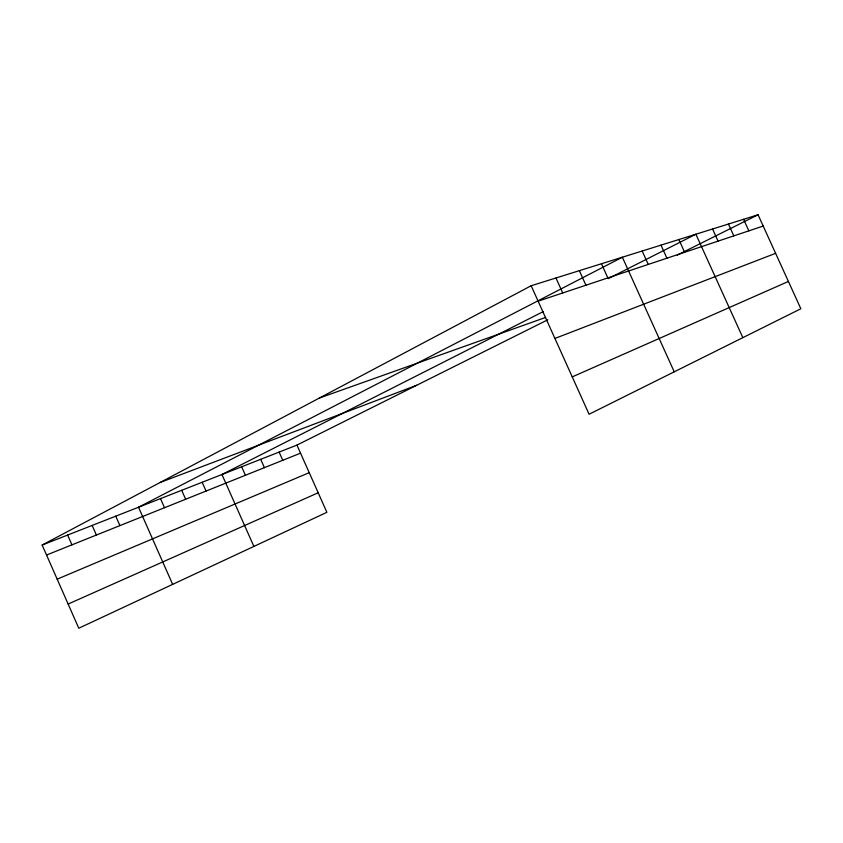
<?xml version="1.0" encoding="UTF-8"?>
<svg xmlns="http://www.w3.org/2000/svg" width="843" height="843" viewBox="0 0 843 843"><rect width="100%" height="100%" fill="white"/><g stroke="black" fill="none" stroke-linecap="round" stroke-linejoin="round"><path stroke-width="1.26" d="M42.15 545.042L296.947 445.093L326.884 512.312L78.778 628.225L42.15 545.042L531.164 285.745L758.057 214.775L800.85 308.759L589.088 414.24L531.164 285.745M543.103 311.678L221.951 474.504L253.88 546.422M608.319 278.611L695.875 234.228L742.841 337.653M296.947 445.093L547.824 319.771M677.266 255.123L758.057 214.775M68.135 604.052L318.19 492.776M572.249 376.884L788.416 281.446M57.176 579.173L309.233 472.67M46.555 555.031L300.54 453.165M554.915 338.443L775.613 253.332M160.054 482.523L416.737 385.251M319.434 398.012L545.611 317.442M538.119 301.183L763.2 226.061M743.589 219.296L748.847 230.856M728.436 224.038L733.821 235.871M712.556 229.001L718.057 241.13M678.868 239.538L684.642 252.278M660.986 245.134L666.908 258.2M642.176 251.014L648.256 264.428M674.242 371.826L622.366 257.22L138.526 507.233L172.646 584.378M601.449 263.764L607.845 277.905M579.352 270.677L585.927 285.229M555.958 277.99L562.713 292.964M279.117 452.08L282.774 460.299M260.698 459.309L264.417 467.654M241.656 466.78L245.429 475.273M202.162 482.27L206.061 491.058M181.688 490.299L185.65 499.246M160.486 498.613L164.522 507.718M115.754 516.158L119.927 525.611M92.14 525.431L96.387 535.052M67.619 535.042L71.94 544.852"/></g></svg>
